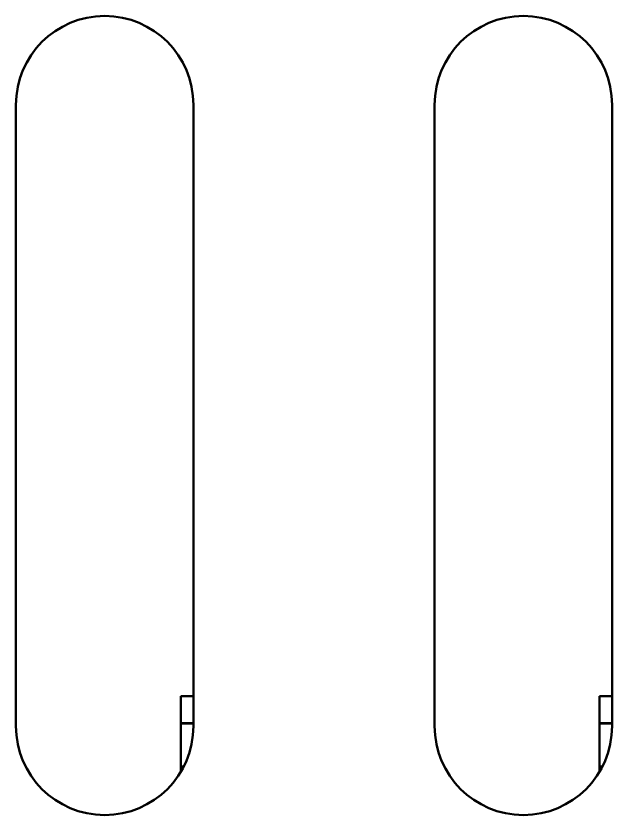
# Model space of a CAD drawing. Header units: millimetres. Extents: x 3118 to 4801, y 919 to 1849.
# Drawn here: x 3389.66 to 3423.26, y 1367.7 to 1412.7 of the extents above; entities that cross this region are included whole.
import ezdxf

# ---------------------------------------------------------------- set-up
doc = ezdxf.new("R2010")
doc.units = ezdxf.units.MM
doc.header["$LTSCALE"] = 1.8
doc.layers.add('외형선(ISO)', color=7, linetype='Continuous', lineweight=50)

msp = doc.modelspace()

# ---------------------------------------------------------------- linework, layer by layer
at = {"layer": '외형선(ISO)'}
for p, q in [((3389.66, 1372.697), (3389.66, 1407.697)), ((3399.66, 1407.697), (3399.66, 1372.697)), ((3413.26, 1372.697), (3413.26, 1407.697)), ((3423.26, 1407.697), (3423.26, 1372.697)), ((3398.96, 1374.397), (3399.66, 1374.397)), ((3398.96, 1372.877), (3398.96, 1374.397)), ((3422.56, 1374.397), (3423.26, 1374.397)), ((3422.56, 1372.877), (3422.56, 1374.397)), ((3398.96, 1372.877), (3398.96, 1372.86)), ((3398.96, 1372.877), (3399.66, 1372.877)), ((3398.96, 1372.86), (3399.66, 1372.86)), ((3398.96, 1370.435), (3398.96, 1372.86)), ((3422.56, 1372.877), (3422.56, 1372.86)), ((3422.56, 1372.877), (3423.26, 1372.877)), ((3422.56, 1372.86), (3423.26, 1372.86)), ((3422.56, 1370.435), (3422.56, 1372.86)), ((3399.118, 1370.435), (3398.96, 1370.435)), ((3398.96, 1370.418), (3398.96, 1370.435)), ((3399.11, 1370.418), (3398.96, 1370.418)), ((3398.96, 1370.146), (3398.96, 1370.418)), ((3422.718, 1370.435), (3422.56, 1370.435)), ((3422.56, 1370.418), (3422.56, 1370.435)), ((3422.71, 1370.418), (3422.56, 1370.418)), ((3422.56, 1370.146), (3422.56, 1370.418))]:
    msp.add_line(p, q, dxfattribs=at)
for centre, start, end in [((3394.66, 1407.697), 0, 180), ((3418.26, 1407.697), 0, 180), ((3394.66, 1372.697), 180, 0), ((3418.26, 1372.697), 180, 0)]:
    msp.add_arc(centre, 5, start, end, dxfattribs=at)

doc.saveas('drawing.dxf')
